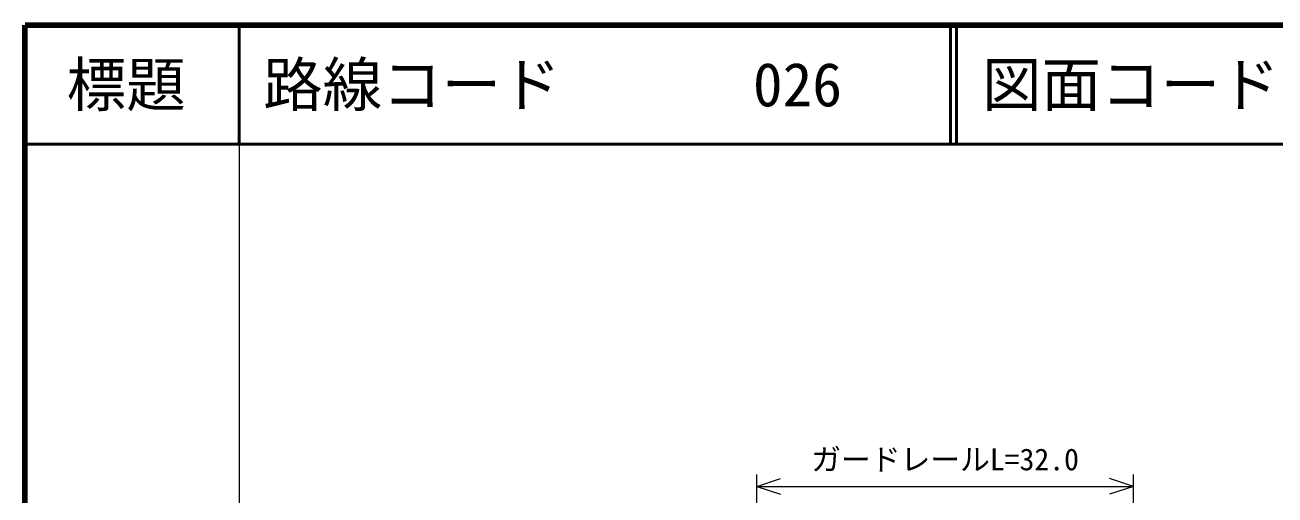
# Model space of a CAD drawing. Units: millimetres, scale not verified. Extents: x 40000 to 680000, y 20000 to 380000.
# Drawn here: x 40000 to 144993, y 340530 to 380000 of the extents above; entities that cross this region are included whole.
import ezdxf
from ezdxf.enums import TextEntityAlignment as Align

# ---------------------------------------------------------------- set-up
doc = ezdxf.new("R2010")
doc.units = ezdxf.units.MM
doc.header["$LTSCALE"] = 1000
for name, color, linetype, lineweight in [('M-STR-HTXT', 7, 'Continuous', 13), ('M-TTL', 2, 'Continuous', 140), ('M-TTL-BAND', 7, 'Continuous', 13), ('M-TTL-LINE', 7, 'Continuous', 50)]:
    doc.layers.add(name, color=color, linetype=linetype, lineweight=lineweight)
doc.layers.add('M-TTL-TXT', color=7, linetype='Continuous')
doc.styles.add('ＭＳ ゴシック', font='')
doc.styles.get('ＭＳ ゴシック').set_extended_font_data('MS Gothic')

msp = doc.modelspace()

# ---------------------------------------------------------------- linework, layer by layer
at = {"layer": 'M-STR-HTXT'}
for p, q in [((101466, 327741), (101466, 342253)), ((101466, 341253), (103466, 341920)), ((101466, 341253), (133100, 341253)), ((101466, 341253), (103466, 340586)), ((133100, 341253), (131100, 341920)), ((133100, 341253), (131100, 340586)), ((133100, 327741), (133100, 342253))]:
    msp.add_line(p, q, dxfattribs=at)
at = {"layer": 'M-TTL'}
for p, q in [((40000, 380000), (40000, 20000)), ((680000, 380000), (40000, 380000))]:
    msp.add_line(p, q, dxfattribs=at)
at = {"layer": 'M-TTL-BAND'}
msp.add_line((58000, 370000), (58000, 20000), dxfattribs=at)
at = {"layer": 'M-TTL-LINE'}
for p, q in [((58000, 380000), (58000, 370000)), ((117750, 380000), (117750, 370000)), ((118250, 380000), (118250, 370000)), ((40000, 370000), (680000, 370000))]:
    msp.add_line(p, q, dxfattribs=at)

# ---------------------------------------------------------------- texts
at = {"layer": 'M-STR-HTXT', "style": 'ＭＳ ゴシック'}
msp.add_text('ガードレールL=32.0', height=1833, dxfattribs=at).set_placement((117283, 342053), align=Align.BOTTOM_CENTER)
at = {"layer": 'M-TTL-TXT', "style": 'ＭＳ ゴシック'}
msp.add_text('標題', height=3666, dxfattribs=at).set_placement((48500, 375000), align=Align.MIDDLE_CENTER)
for s, p in [('路線コード', (60000, 375000)), ('図面コード', (120380, 375000)), ('026', (101142, 375000)), ('026', (101142, 375000)), ('026', (101142, 375000))]:
    msp.add_text(s, height=3666, dxfattribs=at).set_placement(p, align=Align.MIDDLE_LEFT)

doc.saveas('drawing.dxf')
